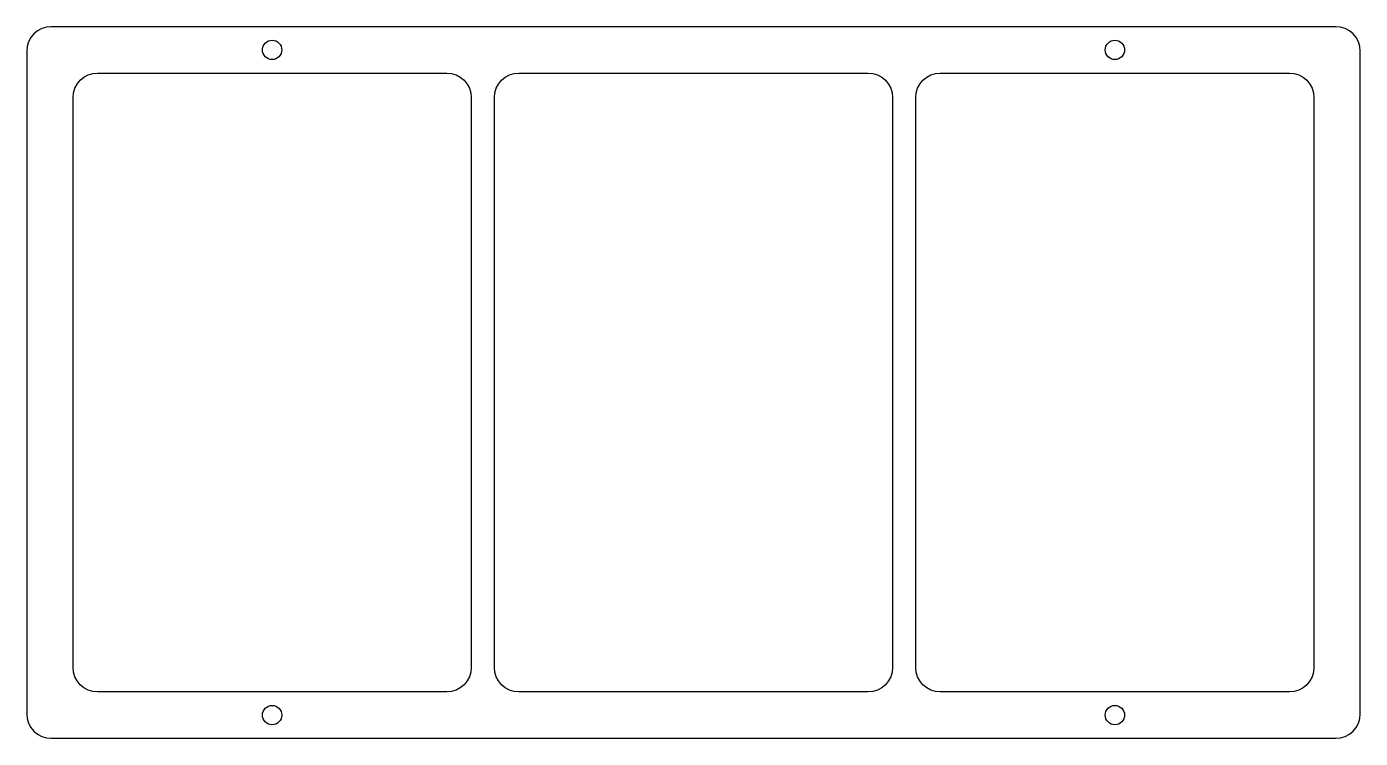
# Model space of a CAD drawing. Header units: metres. Extents: x 0 to 345, y 0 to 184.
import ezdxf

# ---------------------------------------------------------------- set-up
doc = ezdxf.new("R2010")
doc.units = ezdxf.units.M

msp = doc.modelspace()

# ---------------------------------------------------------------- linework, layer by layer
for p, q in [((2.82213, 182.93), (1.85987, 182.14)), ((3.91996, 183.517), (2.82213, 182.93)), ((5.11118, 183.878), (3.91996, 183.517)), ((6.35, 184), (5.11118, 183.878)), ((338.65, 184), (6.35, 184)), ((339.889, 183.878), (338.65, 184)), ((341.08, 183.517), (339.889, 183.878)), ((342.178, 182.93), (341.08, 183.517)), ((343.14, 182.14), (342.178, 182.93)), ((0.48336, 180.08), (0.12201, 178.889)), ((1.07017, 181.178), (0.48336, 180.08)), ((1.85987, 182.14), (1.07017, 181.178)), ((61.4213, 179.389), (61.7322, 179.768)), ((61.7322, 179.768), (62.1111, 180.079)), ((62.1111, 180.079), (62.5433, 180.31)), ((62.5433, 180.31), (63.0123, 180.452)), ((63.0123, 180.452), (63.5, 180.5)), ((63.5, 180.5), (63.9877, 180.452)), ((63.9877, 180.452), (64.4567, 180.31)), ((64.4567, 180.31), (64.8889, 180.079)), ((64.8889, 180.079), (65.2678, 179.768)), ((65.2678, 179.768), (65.5787, 179.389)), ((279.421, 179.389), (279.732, 179.768)), ((279.732, 179.768), (280.111, 180.079)), ((280.111, 180.079), (280.543, 180.31)), ((280.543, 180.31), (281.012, 180.452)), ((281.012, 180.452), (281.5, 180.5)), ((281.5, 180.5), (281.988, 180.452)), ((281.988, 180.452), (282.457, 180.31)), ((282.457, 180.31), (282.889, 180.079)), ((282.889, 180.079), (283.268, 179.768)), ((283.268, 179.768), (283.579, 179.389)), ((343.93, 181.178), (343.14, 182.14)), ((344.517, 180.08), (343.93, 181.178)), ((344.878, 178.889), (344.517, 180.08)), ((0.12201, 178.889), (0, 177.65)), ((0, 177.65), (0, 6.35)), ((61, 178), (61.048, 178.488)), ((61.048, 177.512), (61, 178)), ((61.048, 178.488), (61.1903, 178.957)), ((61.1903, 177.043), (61.048, 177.512)), ((61.1903, 178.957), (61.4213, 179.389)), ((61.4213, 176.611), (61.1903, 177.043)), ((61.7322, 176.232), (61.4213, 176.611)), ((62.1111, 175.921), (61.7322, 176.232)), ((65.2678, 176.232), (64.8889, 175.921)), ((65.5787, 176.611), (65.2678, 176.232)), ((65.5787, 179.389), (65.8097, 178.957)), ((65.8097, 177.043), (65.5787, 176.611)), ((65.8097, 178.957), (65.952, 178.488)), ((65.952, 177.512), (65.8097, 177.043)), ((65.952, 178.488), (66, 178)), ((66, 178), (65.952, 177.512)), ((279, 178), (279.048, 178.488)), ((279.048, 177.512), (279, 178)), ((279.048, 178.488), (279.19, 178.957)), ((279.19, 177.043), (279.048, 177.512)), ((279.19, 178.957), (279.421, 179.389)), ((279.421, 176.611), (279.19, 177.043)), ((279.732, 176.232), (279.421, 176.611)), ((280.111, 175.921), (279.732, 176.232)), ((283.268, 176.232), (282.889, 175.921)), ((283.579, 176.611), (283.268, 176.232)), ((283.579, 179.389), (283.81, 178.957)), ((283.81, 177.043), (283.579, 176.611)), ((283.81, 178.957), (283.952, 178.488)), ((283.952, 177.512), (283.81, 177.043)), ((283.952, 178.488), (284, 178)), ((284, 178), (283.952, 177.512)), ((345, 177.65), (344.878, 178.889)), ((345, 6.35), (345, 177.65)), ((62.5433, 175.69), (62.1111, 175.921)), ((63.0123, 175.548), (62.5433, 175.69)), ((63.5, 175.5), (63.0123, 175.548)), ((63.9877, 175.548), (63.5, 175.5)), ((64.4567, 175.69), (63.9877, 175.548)), ((64.8889, 175.921), (64.4567, 175.69)), ((280.543, 175.69), (280.111, 175.921)), ((281.012, 175.548), (280.543, 175.69)), ((281.5, 175.5), (281.012, 175.548)), ((281.988, 175.548), (281.5, 175.5)), ((282.457, 175.69), (281.988, 175.548)), ((282.889, 175.921), (282.457, 175.69)), ((12.4834, 168.08), (13.0702, 169.178)), ((13.0702, 169.178), (13.8599, 170.14)), ((13.8599, 170.14), (14.8221, 170.93)), ((14.8221, 170.93), (15.92, 171.517)), ((15.92, 171.517), (17.1112, 171.878)), ((17.1112, 171.878), (18.35, 172)), ((18.35, 172), (108.65, 172)), ((108.65, 172), (109.889, 171.878)), ((109.889, 171.878), (111.08, 171.517)), ((111.08, 171.517), (112.178, 170.93)), ((112.178, 170.93), (113.14, 170.14)), ((113.14, 170.14), (113.93, 169.178)), ((113.93, 169.178), (114.517, 168.08)), ((121.483, 168.08), (122.07, 169.178)), ((122.07, 169.178), (122.86, 170.14)), ((122.86, 170.14), (123.822, 170.93)), ((123.822, 170.93), (124.92, 171.517)), ((124.92, 171.517), (126.111, 171.878)), ((126.111, 171.878), (127.35, 172)), ((127.35, 172), (217.65, 172)), ((217.65, 172), (218.889, 171.878)), ((218.889, 171.878), (220.08, 171.517)), ((220.08, 171.517), (221.178, 170.93)), ((221.178, 170.93), (222.14, 170.14)), ((222.14, 170.14), (222.93, 169.178)), ((222.93, 169.178), (223.517, 168.08)), ((230.483, 168.08), (231.07, 169.178)), ((231.07, 169.178), (231.86, 170.14)), ((231.86, 170.14), (232.822, 170.93)), ((232.822, 170.93), (233.92, 171.517)), ((233.92, 171.517), (235.111, 171.878)), ((235.111, 171.878), (236.35, 172)), ((236.35, 172), (326.65, 172)), ((326.65, 172), (327.889, 171.878)), ((327.889, 171.878), (329.08, 171.517)), ((329.08, 171.517), (330.178, 170.93)), ((330.178, 170.93), (331.14, 170.14)), ((331.14, 170.14), (331.93, 169.178)), ((331.93, 169.178), (332.517, 168.08)), ((12, 165.65), (12.122, 166.889)), ((12, 18.35), (12, 165.65)), ((12.122, 166.889), (12.4834, 168.08)), ((114.517, 168.08), (114.878, 166.889)), ((114.878, 166.889), (115, 165.65)), ((115, 165.65), (115, 18.35)), ((121, 165.65), (121.122, 166.889)), ((121, 18.35), (121, 165.65)), ((121.122, 166.889), (121.483, 168.08)), ((223.517, 168.08), (223.878, 166.889)), ((223.878, 166.889), (224, 165.65)), ((224, 165.65), (224, 18.35)), ((230, 165.65), (230.122, 166.889)), ((230, 18.35), (230, 165.65)), ((230.122, 166.889), (230.483, 168.08)), ((332.517, 168.08), (332.878, 166.889)), ((332.878, 166.889), (333, 165.65)), ((333, 165.65), (333, 18.35)), ((12.122, 17.1112), (12, 18.35)), ((115, 18.35), (114.878, 17.1112)), ((121.122, 17.1112), (121, 18.35)), ((224, 18.35), (223.878, 17.1112)), ((230.122, 17.1112), (230, 18.35)), ((333, 18.35), (332.878, 17.1112)), ((12.4834, 15.92), (12.122, 17.1112)), ((13.0702, 14.8221), (12.4834, 15.92)), ((13.8599, 13.8599), (13.0702, 14.8221)), ((14.8221, 13.0702), (13.8599, 13.8599)), ((113.14, 13.8599), (112.178, 13.0702)), ((113.93, 14.8221), (113.14, 13.8599)), ((114.517, 15.92), (113.93, 14.8221)), ((114.878, 17.1112), (114.517, 15.92)), ((121.483, 15.92), (121.122, 17.1112)), ((122.07, 14.8221), (121.483, 15.92)), ((122.86, 13.8599), (122.07, 14.8221)), ((123.822, 13.0702), (122.86, 13.8599)), ((222.14, 13.8599), (221.178, 13.0702)), ((222.93, 14.8221), (222.14, 13.8599)), ((223.517, 15.92), (222.93, 14.8221)), ((223.878, 17.1112), (223.517, 15.92)), ((230.483, 15.92), (230.122, 17.1112)), ((231.07, 14.8221), (230.483, 15.92)), ((231.86, 13.8599), (231.07, 14.8221)), ((232.822, 13.0702), (231.86, 13.8599)), ((331.14, 13.8599), (330.178, 13.0702)), ((331.93, 14.8221), (331.14, 13.8599)), ((332.517, 15.92), (331.93, 14.8221)), ((332.878, 17.1112), (332.517, 15.92)), ((15.92, 12.4834), (14.8221, 13.0702)), ((17.1112, 12.122), (15.92, 12.4834)), ((18.35, 12), (17.1112, 12.122)), ((108.65, 12), (18.35, 12)), ((109.889, 12.122), (108.65, 12)), ((111.08, 12.4834), (109.889, 12.122)), ((112.178, 13.0702), (111.08, 12.4834)), ((124.92, 12.4834), (123.822, 13.0702)), ((126.111, 12.122), (124.92, 12.4834)), ((127.35, 12), (126.111, 12.122)), ((217.65, 12), (127.35, 12)), ((218.889, 12.122), (217.65, 12)), ((220.08, 12.4834), (218.889, 12.122)), ((221.178, 13.0702), (220.08, 12.4834)), ((233.92, 12.4834), (232.822, 13.0702)), ((235.111, 12.122), (233.92, 12.4834)), ((236.35, 12), (235.111, 12.122)), ((326.65, 12), (236.35, 12)), ((327.889, 12.122), (326.65, 12)), ((329.08, 12.4834), (327.889, 12.122)), ((330.178, 13.0702), (329.08, 12.4834)), ((61.048, 6.48773), (61.1903, 6.95671)), ((61.1903, 6.95671), (61.4213, 7.38893)), ((61.4213, 7.38893), (61.7322, 7.76777)), ((61.7322, 7.76777), (62.1111, 8.07867)), ((62.1111, 8.07867), (62.5433, 8.3097)), ((62.5433, 8.3097), (63.0123, 8.45196)), ((63.0123, 8.45196), (63.5, 8.5)), ((63.5, 8.5), (63.9877, 8.45196)), ((63.9877, 8.45196), (64.4567, 8.3097)), ((64.4567, 8.3097), (64.8889, 8.07867)), ((64.8889, 8.07867), (65.2678, 7.76777)), ((65.2678, 7.76777), (65.5787, 7.38893)), ((65.5787, 7.38893), (65.8097, 6.95671)), ((65.8097, 6.95671), (65.952, 6.48773)), ((279.048, 6.48773), (279.19, 6.95671)), ((279.19, 6.95671), (279.421, 7.38893)), ((279.421, 7.38893), (279.732, 7.76777)), ((279.732, 7.76777), (280.111, 8.07867)), ((280.111, 8.07867), (280.543, 8.3097)), ((280.543, 8.3097), (281.012, 8.45196)), ((281.012, 8.45196), (281.5, 8.5)), ((281.5, 8.5), (281.988, 8.45196)), ((281.988, 8.45196), (282.457, 8.3097)), ((282.457, 8.3097), (282.889, 8.07867)), ((282.889, 8.07867), (283.268, 7.76777)), ((283.268, 7.76777), (283.579, 7.38893)), ((283.579, 7.38893), (283.81, 6.95671)), ((283.81, 6.95671), (283.952, 6.48773)), ((0, 6.35), (0.12201, 5.11118)), ((0.12201, 5.11118), (0.48336, 3.91996)), ((0.48336, 3.91996), (1.07017, 2.82213)), ((61, 6), (61.048, 6.48773)), ((61.048, 5.51227), (61, 6)), ((61.1903, 5.04329), (61.048, 5.51227)), ((61.4213, 4.61107), (61.1903, 5.04329)), ((61.7322, 4.23223), (61.4213, 4.61107)), ((62.1111, 3.92133), (61.7322, 4.23223)), ((62.5433, 3.6903), (62.1111, 3.92133)), ((63.0123, 3.54804), (62.5433, 3.6903)), ((63.5, 3.5), (63.0123, 3.54804)), ((63.9877, 3.54804), (63.5, 3.5)), ((64.4567, 3.6903), (63.9877, 3.54804)), ((64.8889, 3.92133), (64.4567, 3.6903)), ((65.2678, 4.23223), (64.8889, 3.92133)), ((65.5787, 4.61107), (65.2678, 4.23223)), ((65.8097, 5.04329), (65.5787, 4.61107)), ((65.952, 5.51227), (65.8097, 5.04329)), ((65.952, 6.48773), (66, 6)), ((66, 6), (65.952, 5.51227)), ((279, 6), (279.048, 6.48773)), ((279.048, 5.51227), (279, 6)), ((279.19, 5.04329), (279.048, 5.51227)), ((279.421, 4.61107), (279.19, 5.04329)), ((279.732, 4.23223), (279.421, 4.61107)), ((280.111, 3.92133), (279.732, 4.23223)), ((280.543, 3.6903), (280.111, 3.92133)), ((281.012, 3.54804), (280.543, 3.6903)), ((281.5, 3.5), (281.012, 3.54804)), ((281.988, 3.54804), (281.5, 3.5)), ((282.457, 3.6903), (281.988, 3.54804)), ((282.889, 3.92133), (282.457, 3.6903)), ((283.268, 4.23223), (282.889, 3.92133)), ((283.579, 4.61107), (283.268, 4.23223)), ((283.81, 5.04329), (283.579, 4.61107)), ((283.952, 5.51227), (283.81, 5.04329)), ((283.952, 6.48773), (284, 6)), ((284, 6), (283.952, 5.51227)), ((343.93, 2.82213), (344.517, 3.91996)), ((344.517, 3.91996), (344.878, 5.11118)), ((344.878, 5.11118), (345, 6.35)), ((1.07017, 2.82213), (1.85987, 1.85987)), ((1.85987, 1.85987), (2.82213, 1.07017)), ((2.82213, 1.07017), (3.91996, 0.48336)), ((3.91996, 0.48336), (5.11118, 0.12201)), ((5.11118, 0.12201), (6.35, 0)), ((6.35, 0), (338.65, 0)), ((338.65, 0), (339.889, 0.12201)), ((339.889, 0.12201), (341.08, 0.48336)), ((341.08, 0.48336), (342.178, 1.07017)), ((342.178, 1.07017), (343.14, 1.85987)), ((343.14, 1.85987), (343.93, 2.82213))]:
    msp.add_line(p, q)

doc.saveas('drawing.dxf')
